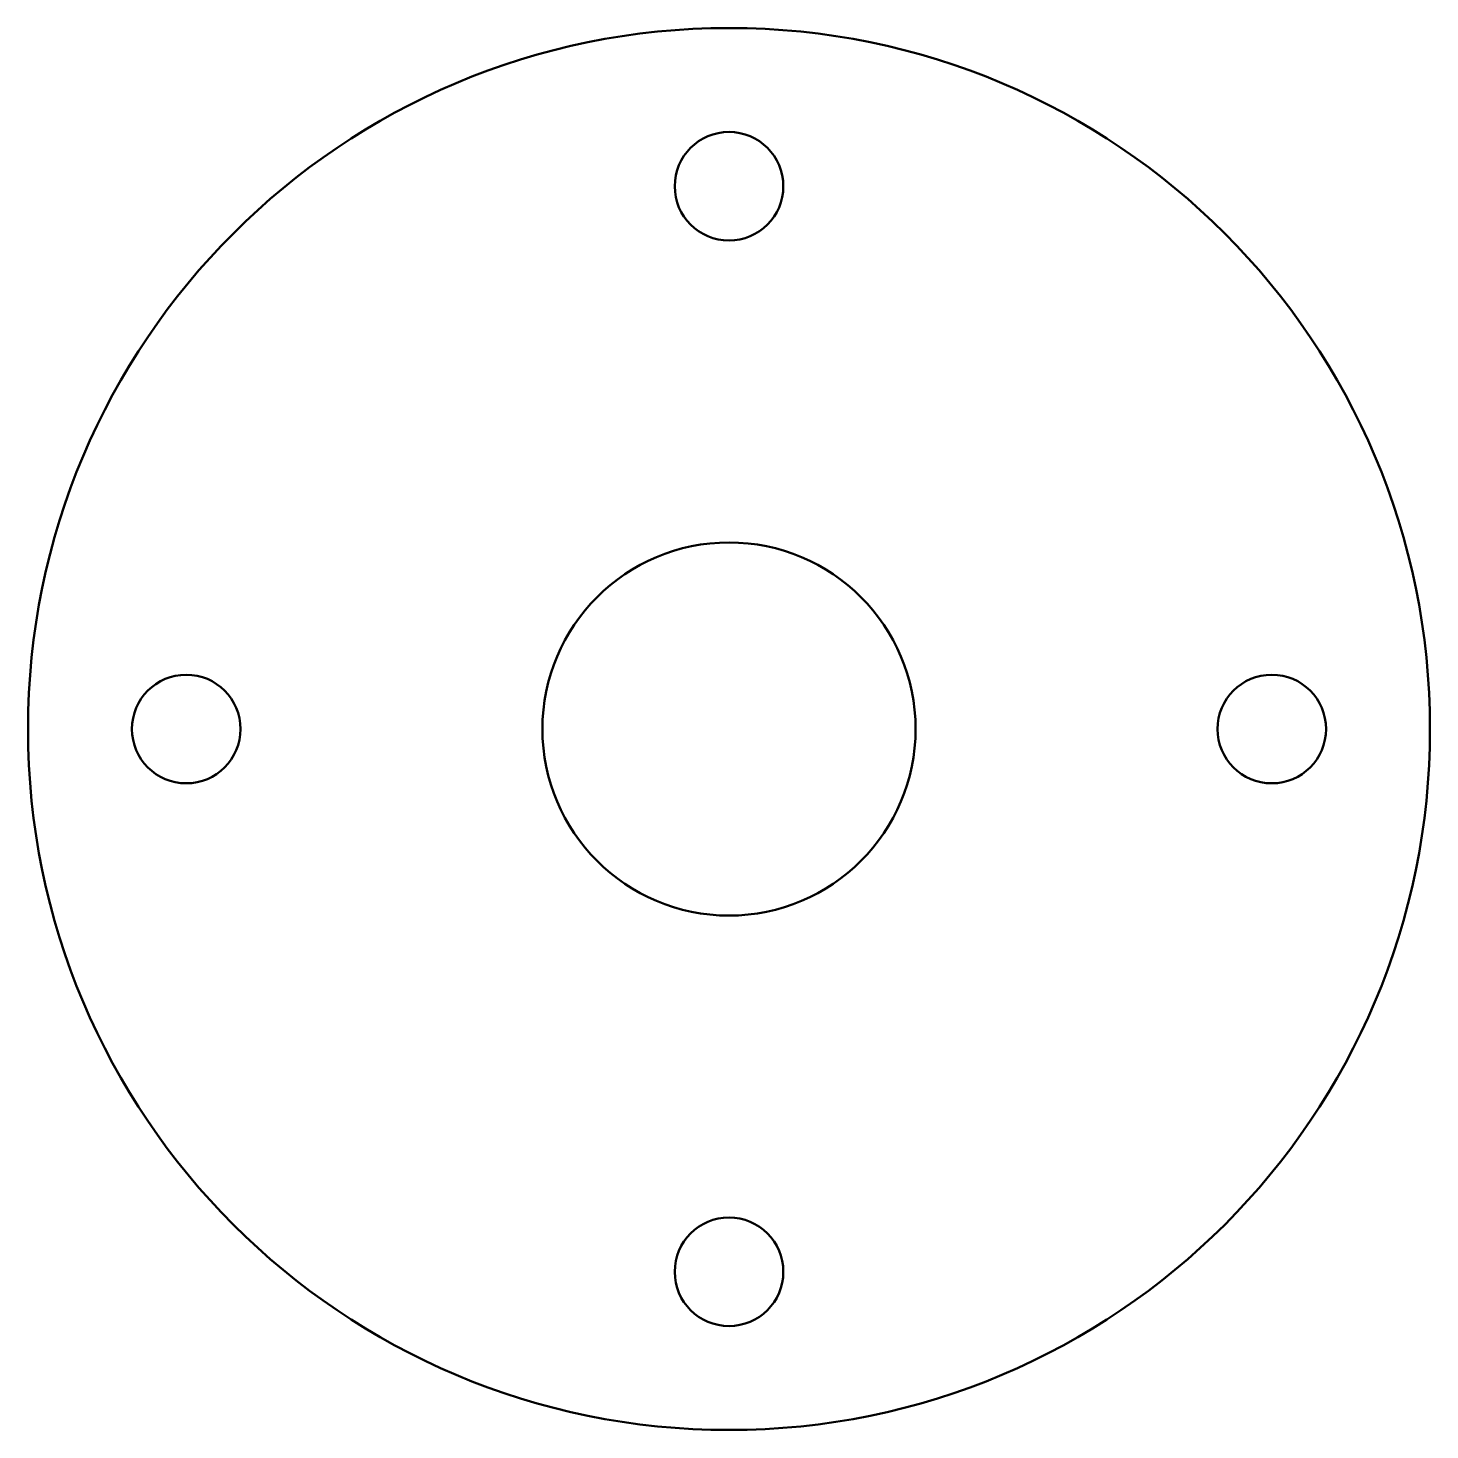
# Model space of a CAD drawing. Header units: millimetres. Extents: x 131.9 to 173.2, y 91.1 to 132.4.
import ezdxf

# ---------------------------------------------------------------- set-up
doc = ezdxf.new("R2010")
doc.units = ezdxf.units.MM
doc.layers.add('Visible (ISO)', color=7, linetype='Continuous', lineweight=50)

msp = doc.modelspace()

# ---------------------------------------------------------------- linework, layer by layer
at = {"layer": 'Visible (ISO)'}
for centre, radius in [((152.579, 111.761), 20.663), ((152.579, 127.761), 1.6), ((152.579, 111.761), 5.5), ((136.579, 111.761), 1.6), ((168.579, 111.761), 1.6), ((152.579, 95.761), 1.6)]:
    msp.add_circle(centre, radius, dxfattribs=at)

doc.saveas('drawing.dxf')
